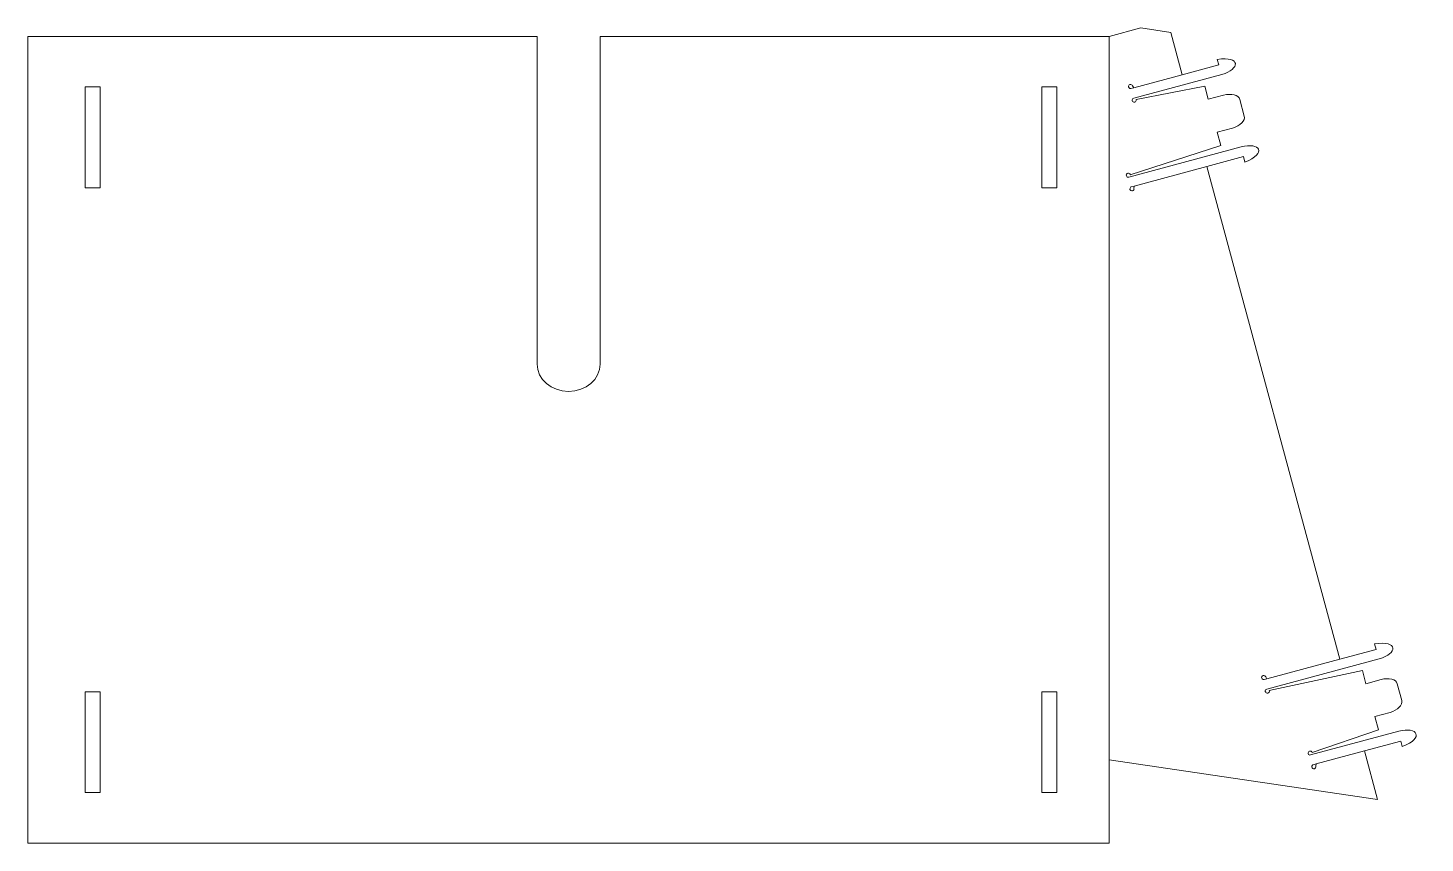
# Model space of a CAD drawing. Header units: inches. Extents: x 10.2 to 21.4, y -9 to 4.2.
# Drawn here: x 10.27 to 21.18, y -9.02 to -2.66 of the extents above; entities that cross this region are included whole.
import ezdxf

# ---------------------------------------------------------------- set-up
doc = ezdxf.new("R2010")
doc.units = ezdxf.units.IN
doc.header["$MEASUREMENT"] = 0
doc.layers.add('Ebene 1', color=7, linetype='Continuous')

msp = doc.modelspace()

# ---------------------------------------------------------------- linework, layer by layer
at = {"layer": 'Ebene 1', "lineweight": 0}
for points in [[(10.266, -2.724), (10.266, -9.024)], [(19.554, -2.904), (19.566, -2.947), (19.281, -3.024), (19.281, -3.023), (19.192, -2.693), (18.958, -2.658), (18.711, -2.724)], [(18.902, -3.206), (19.59, -3.021)], [(19.281, -3.023), (18.903, -3.126)], [(10.712, -3.118), (10.83, -3.118), (10.83, -3.906), (10.712, -3.906), (10.712, -3.118)], [(18.185, -3.118), (18.303, -3.118), (18.303, -3.906), (18.185, -3.906), (18.185, -3.118)], [(18.893, -3.111), (18.903, -3.126), (18.88, -3.132)], [(19.604, -3.183), (19.485, -3.215), (19.458, -3.112), (18.921, -3.217)], [(19.766, -3.347), (19.731, -3.217)], [(18.876, -3.804), (18.875, -3.805), (19.583, -3.575), (19.555, -3.472), (19.673, -3.44)], [(19.742, -3.587), (18.864, -3.824)], [(20.784, -7.468), (20.796, -7.511), (20.511, -7.588), (19.474, -3.74), (19.759, -3.663), (19.77, -3.706)], [(19.474, -3.74), (18.906, -3.893)], [(18.883, -3.899), (18.906, -3.893), (18.904, -3.911)], [(19.942, -7.821), (20.82, -7.584)], [(20.511, -7.588), (19.943, -7.741)], [(19.933, -7.726), (19.943, -7.741), (19.92, -7.747)], [(20.834, -7.747), (20.716, -7.779), (20.688, -7.676), (19.961, -7.832)], [(10.712, -7.843), (10.83, -7.843), (10.83, -8.63), (10.712, -8.63), (10.712, -7.843)], [(18.185, -7.843), (18.303, -7.843), (18.303, -8.63), (18.185, -8.63), (18.185, -7.843)], [(20.996, -7.911), (20.961, -7.78)], [(20.296, -8.317), (20.295, -8.317), (20.813, -8.139), (20.785, -8.035), (20.904, -8.003)], [(20.973, -8.151), (20.284, -8.336)], [(18.711, -8.373), (20.806, -8.684), (20.704, -8.304), (20.989, -8.227), (21, -8.27)], [(20.704, -8.304), (20.326, -8.406)], [(20.304, -8.412), (20.326, -8.406), (20.324, -8.423)]]:
    msp.add_lwpolyline(points, dxfattribs=at)
for points, knots in [([(10.266, -2.724), (10.266, -2.724), (14.243, -2.724), (14.243, -2.724), (14.243, -2.724), (14.243, -5.283), (14.243, -5.283), (14.243, -5.401), (14.353, -5.497), (14.489, -5.497), (14.624, -5.497), (14.735, -5.401), (14.735, -5.283), (14.735, -5.283), (14.735, -2.724), (14.735, -2.724), (14.735, -2.724), (18.711, -2.724), (18.711, -2.724), (18.711, -2.724), (18.711, -9.024), (18.711, -9.024), (18.711, -9.024), (10.266, -9.024), (10.266, -9.024)], [0, 0, 0, 0, 1, 1, 1, 2, 2, 2, 3, 3, 3, 4, 4, 4, 5, 5, 5, 6, 6, 6, 7, 7, 7, 8, 8, 8, 8]), ([(18.862, -3.119), (18.859, -3.111), (18.864, -3.102), (18.873, -3.1), (18.881, -3.098), (18.89, -3.103), (18.893, -3.111)], [0, 0, 0, 0, 1, 1, 1, 2, 2, 2, 2]), ([(18.921, -3.217), (18.924, -3.226), (18.918, -3.235), (18.91, -3.237), (18.901, -3.239), (18.893, -3.234), (18.89, -3.226), (18.888, -3.217), (18.893, -3.208), (18.902, -3.206)], [0, 0, 0, 0, 1, 1, 1, 2, 2, 2, 3, 3, 3, 3]), ([(18.864, -3.824), (18.856, -3.826), (18.847, -3.821), (18.845, -3.813), (18.842, -3.804), (18.847, -3.795), (18.856, -3.793), (18.864, -3.791), (18.873, -3.796), (18.876, -3.804)], [0, 0, 0, 0, 1, 1, 1, 2, 2, 2, 3, 3, 3, 3]), ([(18.904, -3.911), (18.907, -3.919), (18.901, -3.928), (18.893, -3.93), (18.884, -3.932), (18.876, -3.927), (18.873, -3.919)], [0, 0, 0, 0, 1, 1, 1, 2, 2, 2, 2]), ([(19.902, -7.735), (19.899, -7.726), (19.905, -7.717), (19.913, -7.715), (19.922, -7.713), (19.93, -7.718), (19.933, -7.726)], [0, 0, 0, 0, 1, 1, 1, 2, 2, 2, 2]), ([(19.961, -7.832), (19.964, -7.841), (19.959, -7.85), (19.95, -7.852), (19.941, -7.854), (19.933, -7.849), (19.93, -7.841), (19.928, -7.832), (19.933, -7.823), (19.942, -7.821)], [0, 0, 0, 0, 1, 1, 1, 2, 2, 2, 3, 3, 3, 3]), ([(20.284, -8.336), (20.276, -8.339), (20.267, -8.334), (20.265, -8.325), (20.263, -8.317), (20.268, -8.308), (20.276, -8.306), (20.285, -8.303), (20.293, -8.308), (20.296, -8.317)], [0, 0, 0, 0, 1, 1, 1, 2, 2, 2, 3, 3, 3, 3]), ([(20.324, -8.423), (20.327, -8.432), (20.322, -8.44), (20.313, -8.443), (20.305, -8.445), (20.296, -8.44), (20.293, -8.431)], [0, 0, 0, 0, 1, 1, 1, 2, 2, 2, 2])]:
    msp.add_open_spline(points, degree=3, knots=knots, dxfattribs=at)
for points in [[(19.59, -3.021), (19.733, -2.982), (19.742, -2.875), (19.554, -2.904)], [(18.88, -3.132), (18.88, -3.132), (18.865, -3.133), (18.862, -3.119)], [(19.731, -3.217), (19.722, -3.182), (19.665, -3.167), (19.604, -3.183)], [(19.673, -3.44), (19.734, -3.423), (19.776, -3.382), (19.766, -3.347)], [(19.77, -3.706), (19.947, -3.636), (19.886, -3.548), (19.742, -3.587)], [(18.873, -3.919), (18.87, -3.905), (18.883, -3.899), (18.883, -3.899)], [(20.82, -7.584), (20.963, -7.546), (20.972, -7.439), (20.784, -7.468)], [(19.92, -7.747), (19.92, -7.747), (19.905, -7.748), (19.902, -7.735)], [(20.961, -7.78), (20.952, -7.745), (20.895, -7.73), (20.834, -7.747)], [(20.904, -8.003), (20.964, -7.987), (21.006, -7.945), (20.996, -7.911)], [(21, -8.27), (21.178, -8.2), (21.116, -8.112), (20.973, -8.151)], [(20.293, -8.431), (20.29, -8.418), (20.304, -8.412), (20.304, -8.412)]]:
    msp.add_open_spline(points, degree=3, dxfattribs=at)

doc.saveas('drawing.dxf')
